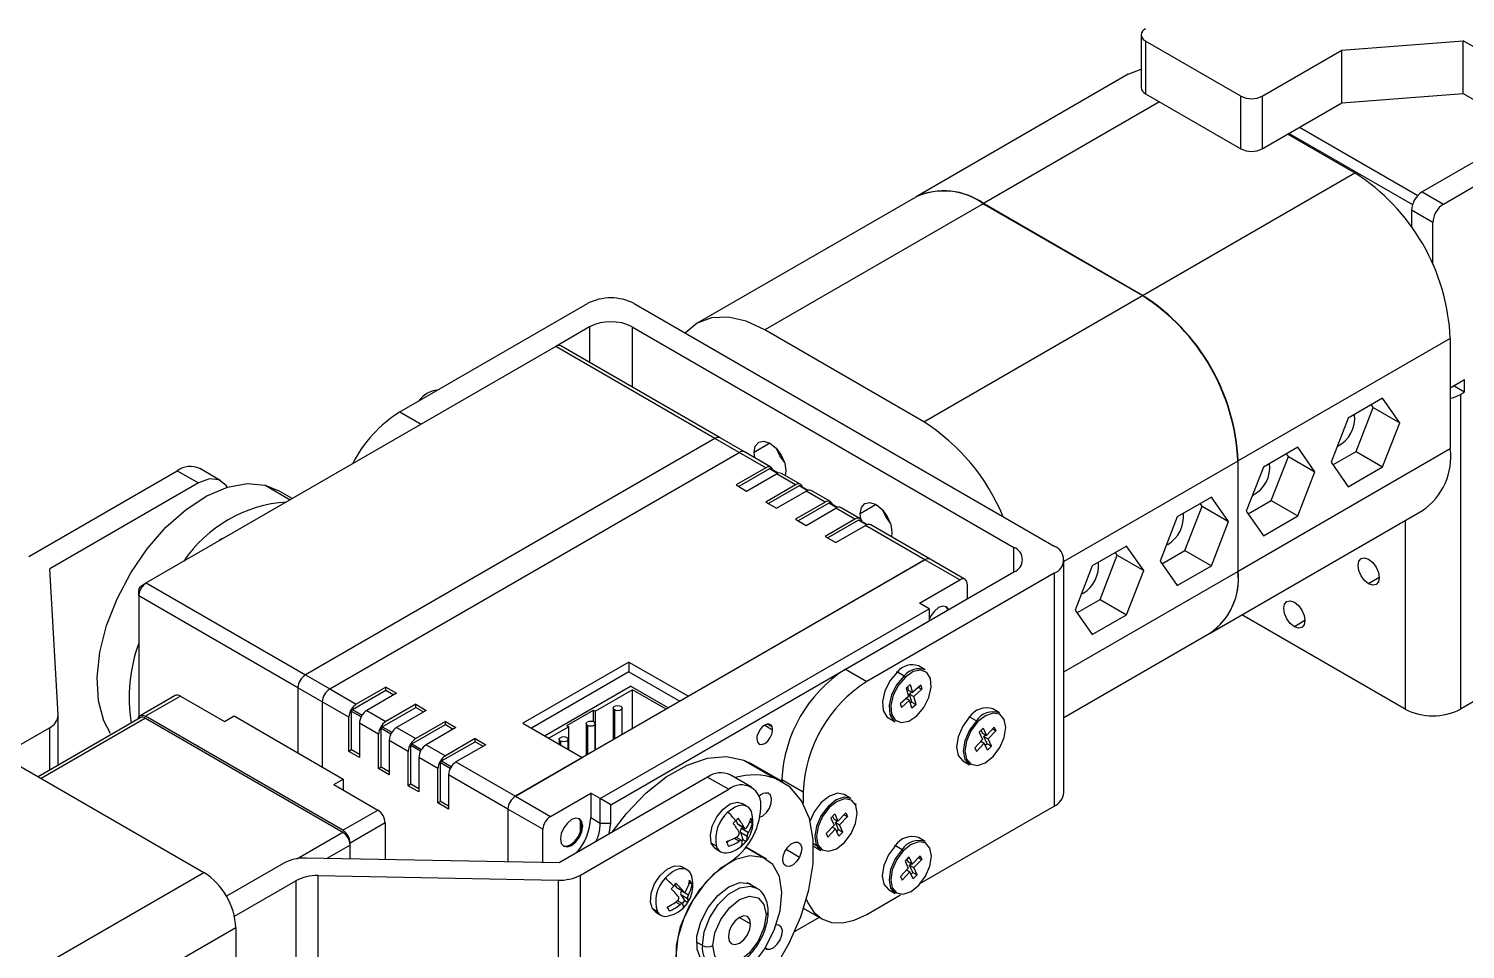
# Model space of a CAD drawing. Header units: millimetres. Extents: x 1241 to 2501, y 194 to 1085.
# Drawn here: x 2112.6 to 2208.3, y 861 to 922.3 of the extents above; entities that cross this region are included whole.
import ezdxf

# ---------------------------------------------------------------- set-up
doc = ezdxf.new("R2010")
doc.units = ezdxf.units.MM
doc.header["$LTSCALE"] = 3

msp = doc.modelspace()

# ---------------------------------------------------------------- linework, layer by layer
at = {"color": 7, "linetype": 'Continuous', "lineweight": 25}
for p, q in [((2186.728, 921.872), (2186.728, 918.36)), ((2193.385, 917.79), (2187.021, 921.463)), ((2187.021, 921.463), (2187.021, 917.952)), ((2200.103, 920.851), (2208.199, 921.484)), ((2209.578, 920.688), (2208.199, 921.484)), ((2208.199, 917.973), (2208.199, 921.484)), ((2194.8, 917.79), (2200.103, 920.851)), ((2200.103, 917.34), (2200.103, 920.851)), ((2185.867, 919.247), (2171.725, 911.083)), ((2185.867, 919.247), (2186.728, 919.582)), ((2187.021, 917.952), (2193.385, 914.278)), ((2193.385, 914.278), (2193.385, 917.79)), ((2194.8, 917.79), (2194.8, 914.278)), ((2194.8, 914.278), (2200.103, 917.34)), ((2200.103, 917.34), (2208.199, 917.973)), ((2208.199, 917.973), (2210.285, 916.768)), ((2197.295, 915.719), (2205.172, 911.172)), ((2196.5, 915.26), (2200.973, 912.678)), ((2196.588, 915.311), (2204.819, 910.56)), ((2210.285, 914.196), (2205.463, 911.412)), ((2186.831, 904.514), (2200.973, 912.678)), ((2206.877, 910.596), (2210.285, 912.563)), ((2171.704, 911.07), (2157.137, 902.661)), ((2176.203, 910.625), (2161.637, 902.216)), ((2176.203, 910.625), (2186.81, 904.502)), ((2186.831, 904.514), (2176.224, 910.637)), ((2205.463, 911.412), (2206.877, 910.596)), ((2206.17, 909.371), (2204.756, 910.188)), ((2204.756, 910.188), (2204.756, 909.055)), ((2206.17, 906.57), (2206.17, 909.371)), ((2137.325, 896.753), (2149.828, 903.97)), ((2152.939, 903.97), (2180.941, 887.806)), ((2172.243, 896.093), (2186.81, 904.502)), ((2149.97, 902.419), (2147.707, 901.113)), ((2152.798, 902.419), (2178.254, 887.724)), ((2172.243, 896.093), (2161.637, 902.216)), ((2147.707, 901.113), (2120.412, 885.356)), ((2158.313, 894.99), (2147.707, 901.113)), ((2158.663, 895.025), (2148.057, 901.148)), ((2207.337, 901.655), (2193.195, 893.491)), ((2207.337, 901.655), (2207.337, 894.306)), ((2207.337, 898.352), (2208.292, 898.903)), ((2207.584, 898.495), (2208.292, 898.086)), ((2208.292, 898.086), (2208.292, 898.903)), ((2202.823, 897.661), (2200.537, 896.342)), ((2202.199, 897.056), (2202.076, 897.23)), ((2203.966, 896.035), (2202.823, 897.661)), ((2208.009, 897.923), (2208.292, 898.086)), ((2208.009, 897.923), (2208.009, 876.954)), ((2137.325, 896.753), (2138.74, 895.936)), ((2200.537, 896.342), (2199.394, 893.395)), ((2201.056, 894.109), (2202.199, 897.056)), ((2202.199, 897.056), (2203.966, 896.035)), ((2202.823, 893.089), (2203.966, 896.035)), ((2158.313, 894.99), (2131.019, 879.233)), ((2159.94, 894.051), (2158.313, 894.99)), ((2160.29, 894.086), (2158.663, 895.025)), ((2197.166, 894.396), (2194.88, 893.076)), ((2198.31, 892.769), (2197.166, 894.396)), ((2132.645, 878.295), (2159.94, 894.051)), ((2161.707, 893.031), (2159.94, 894.051)), ((2162.057, 893.065), (2160.29, 894.086)), ((2160.97, 893.693), (2160.93, 894.051)), ((2193.174, 893.479), (2193.174, 886.13)), ((2193.195, 886.142), (2207.337, 894.306)), ((2193.195, 886.142), (2193.195, 893.491)), ((2195.399, 890.844), (2196.542, 893.79)), ((2196.542, 893.79), (2196.419, 893.964)), ((2196.542, 893.79), (2198.31, 892.769)), ((2199.394, 893.395), (2200.537, 891.769)), ((2199.517, 893.221), (2201.056, 894.109)), ((2201.056, 894.109), (2202.823, 893.089)), ((2112.581, 887.122), (2122.481, 892.837)), ((2122.481, 892.837), (2123.895, 892.021)), ((2125.395, 892.169), (2123.981, 892.985)), ((2161.707, 893.031), (2159.728, 891.888)), ((2161.955, 892.969), (2159.904, 891.786)), ((2160.435, 891.48), (2162.415, 892.622)), ((2162.528, 892.673), (2162.005, 892.974)), ((2163.687, 891.888), (2162.415, 892.622)), ((2164.037, 891.922), (2162.765, 892.657)), ((2163.051, 892.826), (2163.011, 892.515)), ((2194.88, 893.076), (2193.737, 890.13)), ((2197.166, 889.823), (2198.31, 892.769)), ((2200.537, 891.769), (2202.823, 893.089)), ((2123.895, 892.021), (2113.995, 886.306)), ((2128.337, 891.868), (2129.213, 891.515)), ((2130.147, 890.976), (2129.213, 891.515)), ((2159.728, 891.888), (2160.435, 891.48)), ((2163.687, 891.888), (2161.707, 890.745)), ((2163.935, 891.826), (2161.884, 890.643)), ((2162.415, 890.337), (2164.394, 891.48)), ((2164.508, 891.53), (2163.985, 891.831)), ((2165.667, 890.745), (2164.394, 891.48)), ((2166.017, 890.779), (2164.744, 891.514)), ((2161.707, 890.745), (2162.415, 890.337)), ((2165.667, 890.745), (2163.687, 889.602)), ((2165.915, 890.683), (2163.864, 889.5)), ((2166.487, 890.387), (2165.965, 890.688)), ((2191.418, 891.077), (2189.131, 889.757)), ((2190.793, 890.471), (2190.67, 890.646)), ((2192.561, 889.451), (2191.418, 891.077)), ((2193.86, 889.955), (2195.399, 890.844)), ((2195.399, 890.844), (2197.166, 889.823)), ((2163.687, 889.602), (2164.394, 889.194)), ((2164.394, 889.194), (2166.374, 890.337)), ((2167.647, 889.602), (2165.667, 888.459)), ((2167.647, 889.602), (2166.374, 890.337)), ((2167.997, 889.636), (2166.724, 890.371)), ((2168.043, 889.602), (2168.001, 889.968)), ((2189.131, 889.757), (2187.988, 886.811)), ((2189.65, 887.525), (2190.793, 890.471)), ((2190.793, 890.471), (2192.561, 889.451)), ((2191.331, 882.022), (2205.473, 890.186)), ((2193.737, 890.13), (2194.88, 888.503)), ((2194.88, 888.503), (2197.166, 889.823)), ((2167.895, 889.541), (2165.844, 888.357)), ((2166.374, 888.051), (2168.354, 889.194)), ((2168.467, 889.244), (2167.945, 889.545)), ((2172.314, 886.908), (2168.354, 889.194)), ((2172.664, 886.942), (2168.704, 889.228)), ((2170.122, 888.744), (2170.082, 888.433)), ((2191.418, 886.504), (2192.561, 889.451)), ((2165.667, 888.459), (2166.374, 888.051)), ((2185.761, 887.811), (2183.475, 886.492)), ((2186.904, 886.185), (2185.761, 887.811)), ((2188.507, 887.927), (2188.4, 887.871)), ((2172.314, 886.908), (2145.02, 871.151)), ((2156.548, 877.806), (2172.314, 886.908)), ((2174.648, 885.561), (2172.314, 886.908)), ((2174.998, 885.595), (2172.664, 886.942)), ((2181.585, 871.393), (2181.585, 886.908)), ((2183.993, 884.259), (2185.136, 887.206)), ((2185.136, 887.206), (2185.014, 887.38)), ((2185.136, 887.206), (2186.904, 886.185)), ((2187.988, 886.811), (2189.131, 885.185)), ((2188.111, 886.637), (2189.65, 887.525)), ((2189.65, 887.525), (2191.418, 886.504)), ((2114.545, 876.567), (2113.995, 886.306)), ((2167.024, 879.608), (2178.254, 886.091)), ((2180.941, 886.01), (2168.438, 878.792)), ((2180.941, 886.01), (2180.941, 870.495)), ((2183.475, 886.492), (2182.332, 883.545)), ((2185.761, 883.239), (2186.904, 886.185)), ((2189.131, 885.185), (2191.418, 886.504)), ((2119.917, 884.499), (2119.917, 884.907)), ((2120.412, 885.356), (2131.019, 879.233)), ((2171.961, 884.009), (2174.648, 885.561)), ((2175.143, 885.275), (2175.143, 884.295)), ((2130.524, 878.376), (2119.917, 884.499)), ((2119.917, 884.499), (2119.917, 876.417)), ((2172.597, 883.642), (2171.961, 884.009)), ((2182.454, 883.371), (2183.993, 884.259)), ((2182.85, 884.661), (2182.743, 884.605)), ((2183.993, 884.259), (2185.761, 883.239)), ((2150.677, 870.988), (2172.597, 883.642)), ((2172.597, 883.642), (2172.597, 882.826)), ((2182.332, 883.545), (2183.475, 881.919)), ((2183.475, 881.919), (2185.761, 883.239)), ((2204.332, 876.954), (2193.442, 883.241)), ((2151.384, 870.579), (2172.597, 882.826)), ((2181.585, 876.396), (2191.309, 882.01)), ((2216.545, 881.882), (2208.009, 876.954)), ((2152.588, 880.092), (2145.517, 876.01)), ((2152.588, 880.092), (2156.548, 877.806)), ((2152.588, 880.092), (2152.588, 879.429)), ((2131.019, 879.233), (2132.645, 878.295)), ((2152.588, 879.429), (2146.09, 875.679)), ((2152.588, 879.429), (2155.974, 877.475)), ((2167.024, 879.608), (2168.438, 878.792)), ((2170.492, 879.44), (2170.945, 879.178)), ((2172.338, 879.569), (2171.886, 879.83)), ((2132.15, 877.437), (2130.524, 878.376)), ((2130.524, 878.376), (2130.524, 874.037)), ((2132.645, 878.295), (2134.413, 877.274)), ((2134.166, 876.927), (2136.393, 878.213)), ((2136.393, 878.417), (2134.413, 877.274)), ((2136.393, 878.417), (2137.1, 878.009)), ((2136.393, 878.213), (2136.393, 878.417)), ((2136.393, 878.213), (2136.923, 877.907)), ((2146.968, 875.172), (2152.694, 878.477)), ((2152.835, 878.232), (2150.366, 876.806)), ((2155.202, 877.029), (2152.694, 878.477)), ((2155.061, 876.948), (2152.835, 878.232)), ((2152.835, 875.663), (2152.835, 878.232)), ((2171.334, 878.599), (2171.062, 878.351)), ((2171.062, 878.351), (2171.22, 877.815)), ((2171.149, 878.43), (2171.208, 878.226)), ((2171.208, 878.226), (2171.491, 878.062)), ((2171.437, 878.094), (2171.287, 877.957)), ((2171.334, 878.599), (2171.491, 878.062)), ((2172.035, 878.558), (2171.491, 878.062)), ((2172.113, 878.289), (2171.57, 877.794)), ((2171.885, 878.421), (2172.113, 878.289)), ((2172.035, 878.558), (2172.113, 878.289)), ((2122.343, 877.857), (2120.009, 876.51)), ((2122.693, 877.823), (2120.359, 876.476)), ((2122.693, 877.823), (2125.627, 876.129)), ((2132.15, 877.437), (2132.15, 873.098)), ((2133.918, 876.417), (2132.15, 877.437)), ((2137.1, 878.009), (2135.12, 876.866)), ((2138.373, 877.274), (2136.393, 876.131)), ((2138.373, 877.274), (2139.08, 876.866)), ((2138.373, 877.07), (2138.373, 877.274)), ((2170.676, 877.319), (2171.22, 877.815)), ((2170.676, 877.319), (2170.755, 877.051)), ((2170.755, 877.051), (2171.298, 877.546)), ((2171.07, 877.678), (2171.298, 877.546)), ((2171.445, 877.421), (2171.287, 877.957)), ((2171.287, 877.957), (2171.57, 877.794)), ((2171.456, 877.01), (2171.298, 877.546)), ((2171.445, 877.421), (2171.358, 877.342)), ((2171.445, 877.421), (2171.727, 877.257)), ((2171.727, 877.257), (2171.456, 877.01)), ((2171.727, 877.257), (2171.57, 877.794)), ((2106.797, 876.15), (2124.262, 866.067)), ((2120.009, 876.38), (2113.204, 872.451)), ((2114.546, 873.226), (2114.546, 876.529)), ((2133.512, 868.883), (2120.359, 876.476)), ((2120.359, 876.345), (2133.512, 868.753)), ((2125.627, 876.129), (2126.264, 876.496)), ((2126.264, 876.496), (2133.547, 872.292)), ((2133.918, 874.13), (2133.918, 876.417)), ((2134.095, 874.232), (2134.095, 876.805)), ((2135.12, 876.866), (2136.393, 876.131)), ((2136.146, 875.784), (2138.373, 877.07)), ((2139.08, 876.866), (2137.1, 875.723)), ((2138.373, 877.07), (2138.903, 876.764)), ((2148.446, 875.862), (2150.224, 876.888)), ((2150.224, 876.888), (2150.366, 876.806)), ((2150.224, 876.121), (2150.224, 876.888)), ((2150.366, 874.237), (2150.366, 876.806)), ((2151.538, 877.021), (2151.539, 874.914)), ((2152.139, 875.261), (2152.138, 877.021)), ((2169.886, 876.366), (2170.338, 876.105)), ((2175.295, 876.437), (2175.748, 876.176)), ((2177.288, 876.711), (2176.835, 876.972)), ((2110.757, 873.864), (2113.96, 875.713)), ((2135.898, 875.274), (2134.625, 876.008)), ((2134.625, 876.008), (2134.625, 873.722)), ((2135.898, 872.987), (2135.898, 875.274)), ((2136.075, 873.089), (2136.075, 875.662)), ((2137.1, 875.723), (2138.373, 874.988)), ((2138.125, 874.641), (2140.353, 875.927)), ((2140.353, 876.131), (2138.373, 874.988)), ((2141.06, 875.723), (2139.08, 874.58)), ((2140.353, 876.131), (2141.06, 875.723)), ((2140.353, 875.927), (2140.353, 876.131)), ((2140.353, 875.927), (2140.883, 875.621)), ((2145.517, 876.01), (2149.477, 873.724)), ((2148.587, 875.78), (2147.251, 875.008)), ((2148.446, 875.862), (2148.587, 875.78)), ((2148.588, 874.237), (2148.587, 875.78)), ((2149.742, 875.984), (2149.743, 873.877)), ((2150.343, 874.224), (2150.342, 875.984)), ((2176.205, 875.683), (2175.944, 875.407)), ((2175.944, 875.407), (2176.16, 874.928)), ((2176.063, 875.533), (2176.138, 875.367)), ((2176.138, 875.367), (2176.421, 875.203)), ((2176.205, 875.683), (2176.421, 875.203)), ((2176.355, 875.242), (2176.246, 875.127)), ((2176.944, 875.755), (2176.421, 875.203)), ((2177.052, 875.515), (2176.529, 874.964)), ((2176.836, 875.64), (2177.052, 875.515)), ((2176.944, 875.755), (2177.052, 875.515)), ((2134.095, 874.232), (2133.918, 874.13)), ((2134.625, 873.926), (2134.095, 874.232)), ((2136.605, 874.866), (2136.605, 872.579)), ((2137.878, 874.131), (2136.605, 874.866)), ((2138.055, 871.946), (2138.055, 874.519)), ((2139.08, 874.58), (2140.353, 873.845)), ((2140.105, 873.498), (2142.333, 874.784)), ((2142.333, 874.988), (2140.353, 873.845)), ((2143.04, 874.58), (2141.06, 873.437)), ((2142.333, 874.988), (2143.04, 874.58)), ((2142.333, 874.784), (2142.333, 874.988)), ((2142.333, 874.784), (2142.863, 874.478)), ((2147.946, 874.946), (2147.946, 874.607)), ((2148.546, 874.261), (2148.546, 874.946)), ((2175.637, 874.377), (2176.16, 874.928)), ((2175.637, 874.377), (2175.745, 874.137)), ((2175.745, 874.137), (2176.268, 874.688)), ((2176.051, 874.813), (2176.268, 874.688)), ((2176.462, 874.648), (2176.246, 875.127)), ((2176.246, 875.127), (2176.529, 874.964)), ((2176.484, 874.209), (2176.268, 874.688)), ((2176.462, 874.648), (2176.343, 874.522)), ((2176.462, 874.648), (2176.745, 874.485)), ((2176.745, 874.485), (2176.484, 874.209)), ((2176.745, 874.485), (2176.529, 874.964)), ((2134.625, 873.722), (2133.918, 874.13)), ((2137.878, 871.844), (2137.878, 874.131)), ((2138.585, 873.723), (2138.585, 871.436)), ((2139.858, 872.988), (2138.585, 873.723)), ((2140.035, 870.804), (2140.035, 873.376)), ((2141.06, 873.437), (2145.02, 871.151)), ((2145.02, 871.151), (2149.477, 873.724)), ((2160.242, 873.555), (2162.364, 872.331)), ((2160.242, 873.555), (2160.714, 873.33)), ((2162.836, 872.105), (2160.714, 873.33)), ((2174.836, 873.508), (2175.288, 873.246)), ((2136.075, 873.089), (2135.898, 872.987)), ((2136.605, 872.579), (2135.898, 872.987)), ((2136.605, 872.783), (2136.075, 873.089)), ((2139.858, 870.701), (2139.858, 872.988)), ((2144.525, 870.294), (2140.565, 872.58)), ((2140.565, 872.58), (2140.565, 870.293)), ((2157.836, 872.427), (2147.937, 866.712)), ((2157.836, 872.427), (2159.25, 871.61)), ((2160.75, 871.759), (2159.336, 872.575)), ((2132.911, 871.924), (2133.547, 872.292)), ((2132.911, 871.924), (2135.845, 870.23)), ((2133.547, 872.292), (2133.547, 871.557)), ((2138.055, 871.946), (2137.878, 871.844)), ((2138.585, 871.436), (2137.878, 871.844)), ((2138.585, 871.64), (2138.055, 871.946)), ((2149.351, 865.895), (2159.25, 871.61)), ((2162.781, 872.26), (2164.196, 871.443)), ((2162.781, 872.137), (2162.781, 872.26)), ((2164.196, 871.443), (2164.196, 870.686)), ((2140.035, 870.804), (2139.858, 870.701)), ((2140.565, 870.293), (2139.858, 870.701)), ((2140.565, 870.497), (2140.035, 870.804)), ((2145.02, 871.151), (2147.353, 869.804)), ((2147.353, 869.804), (2150.04, 871.355)), ((2150.677, 870.988), (2150.04, 871.355)), ((2150.04, 871.355), (2150.04, 869.722)), ((2151.384, 870.579), (2150.677, 870.988)), ((2150.677, 869.355), (2150.677, 870.988)), ((2151.384, 869.355), (2151.384, 870.579)), ((2160.455, 870.486), (2160.125, 870.676)), ((2167.388, 870.996), (2166.936, 871.257)), ((2172.026, 865.349), (2180.941, 870.495)), ((2133.512, 868.883), (2135.845, 870.23)), ((2144.525, 870.294), (2144.525, 866.776)), ((2146.858, 868.947), (2144.525, 870.294)), ((2149.37, 868.803), (2149.37, 869.523)), ((2150.04, 869.722), (2150.677, 869.355)), ((2159.736, 869.546), (2159.812, 869.327)), ((2160.65, 869.463), (2160.823, 869.363)), ((2166.049, 869.699), (2166.312, 869.972)), ((2166.049, 869.699), (2166.261, 869.215)), ((2166.167, 869.821), (2166.24, 869.652)), ((2166.24, 869.652), (2166.523, 869.489)), ((2166.312, 869.972), (2166.523, 869.489)), ((2166.458, 869.527), (2166.346, 869.41)), ((2167.048, 870.036), (2166.523, 869.489)), ((2167.154, 869.794), (2166.629, 869.247)), ((2166.936, 869.92), (2167.154, 869.794)), ((2167.048, 870.036), (2167.154, 869.794)), ((2136.34, 869.373), (2134.007, 868.026)), ((2136.34, 869.373), (2136.34, 866.93)), ((2146.858, 866.732), (2146.858, 868.947)), ((2149.51, 869.162), (2149.439, 869.203)), ((2150.677, 869.355), (2151.384, 869.355)), ((2151.271, 868.637), (2151.384, 869.355)), ((2159.812, 869.327), (2160.262, 869.067)), ((2159.847, 869.283), (2160.322, 869.008)), ((2160.014, 868.746), (2160.181, 868.262)), ((2160.014, 868.746), (2160.463, 868.486)), ((2160.188, 869.086), (2160.103, 869.004)), ((2160.103, 869.004), (2160.553, 868.744)), ((2165.736, 868.668), (2166.261, 869.215)), ((2165.736, 868.668), (2165.842, 868.426)), ((2165.842, 868.426), (2166.367, 868.973)), ((2166.15, 869.099), (2166.367, 868.973)), ((2166.558, 868.927), (2166.346, 869.41)), ((2166.346, 869.41), (2166.629, 869.247)), ((2166.579, 868.49), (2166.367, 868.973)), ((2166.441, 868.804), (2166.558, 868.927)), ((2166.558, 868.927), (2166.841, 868.763)), ((2166.579, 868.49), (2166.841, 868.763)), ((2166.841, 868.763), (2166.629, 869.247)), ((2134.007, 866.974), (2134.007, 868.026)), ((2134.007, 866.974), (2134.007, 867.895)), ((2158.406, 867.841), (2158.076, 868.031)), ((2158.375, 867.645), (2158.705, 867.455)), ((2159.256, 868.189), (2159.131, 868.069)), ((2160.12, 868.192), (2159.806, 868.374)), ((2160.181, 868.262), (2160.113, 868.196)), ((2160.181, 868.262), (2160.398, 868.136)), ((2161.75, 866.959), (2160.385, 867.746)), ((2164.936, 867.793), (2165.389, 867.532)), ((2170.346, 867.864), (2170.798, 867.603)), ((2172.338, 868.137), (2171.886, 868.399)), ((2129.587, 866.691), (2125.762, 864.483)), ((2147.937, 866.712), (2131.066, 867.029)), ((2171.256, 867.109), (2170.994, 866.834)), ((2170.994, 866.834), (2171.21, 866.355)), ((2171.114, 866.96), (2171.189, 866.794)), ((2171.189, 866.794), (2171.472, 866.63)), ((2171.256, 867.109), (2171.472, 866.63)), ((2171.405, 866.669), (2171.297, 866.554)), ((2171.994, 867.182), (2171.472, 866.63)), ((2172.102, 866.942), (2171.58, 866.391)), ((2171.886, 867.067), (2172.102, 866.942)), ((2171.994, 867.182), (2172.102, 866.942)), ((2112.948, 859.536), (2124.262, 866.067)), ((2131.868, 865.859), (2147.87, 865.558)), ((2131.868, 840.949), (2131.868, 865.859)), ((2149.351, 847.932), (2149.351, 865.895)), ((2156.455, 866.263), (2156.125, 866.454)), ((2156.677, 866.042), (2156.766, 865.842)), ((2170.687, 865.803), (2171.21, 866.355)), ((2170.687, 865.803), (2170.795, 865.564)), ((2170.795, 865.564), (2171.318, 866.115)), ((2171.102, 866.24), (2171.318, 866.115)), ((2171.513, 866.075), (2171.297, 866.554)), ((2171.297, 866.554), (2171.58, 866.391)), ((2171.534, 865.636), (2171.318, 866.115)), ((2171.513, 866.075), (2171.393, 865.949)), ((2171.513, 866.075), (2171.796, 865.912)), ((2171.796, 865.912), (2171.534, 865.636)), ((2171.796, 865.912), (2171.58, 866.391)), ((2126.292, 863.156), (2130.388, 865.521)), ((2130.388, 865.521), (2130.388, 839.733)), ((2147.87, 865.558), (2147.871, 847.237)), ((2155.651, 865.248), (2155.755, 865.078)), ((2155.755, 865.078), (2156.205, 864.819)), ((2155.78, 865.053), (2156.256, 864.778)), ((2156.109, 864.852), (2156.559, 864.592)), ((2156.605, 865.391), (2156.796, 865.281)), ((2161.104, 865.022), (2160.475, 865.385)), ((2160.631, 865.339), (2161.025, 865.068)), ((2169.886, 864.935), (2170.338, 864.673)), ((2156.186, 863.977), (2155.823, 864.187)), ((2156.049, 864.597), (2156.294, 864.195)), ((2156.049, 864.597), (2156.499, 864.337)), ((2156.294, 864.195), (2156.135, 864.007)), ((2156.294, 864.195), (2156.511, 864.07)), ((2168.438, 863.278), (2170.694, 864.58)), ((2154.483, 863.453), (2154.153, 863.644)), ((2154.375, 863.423), (2154.153, 863.644)), ((2154.375, 863.423), (2154.705, 863.232)), ((2165.267, 863.08), (2163.646, 862.144)), ((2165.267, 863.08), (2163.646, 862.144)), ((2164.238, 863.674), (2165.438, 862.981)), ((2126.383, 862.393), (2115.07, 855.862)), ((2126.383, 862.393), (2126.383, 857.494)), ((2162.589, 862.57), (2162.398, 862.587)), ((2161.666, 861.042), (2161.774, 860.971))]:
    msp.add_line(p, q, dxfattribs=at)
at = {"color": 8, "linetype": 'Continuous', "lineweight": 25}
for p, q in [((2187.959, 917.411), (2176.224, 910.637)), ((2149.97, 902.419), (2149.97, 900.044)), ((2152.798, 902.419), (2152.798, 898.411)), ((2161.99, 894.663), (2160.93, 894.051)), ((2193.174, 893.479), (2181.585, 886.789)), ((2162.491, 892.66), (2161.955, 892.969)), ((2128.337, 891.868), (2130.015, 890.9)), ((2164.471, 891.517), (2163.935, 891.826)), ((2166.451, 890.374), (2165.915, 890.683)), ((2169.062, 890.581), (2168.001, 889.968)), ((2168.431, 889.231), (2167.895, 889.541)), ((2204.332, 889.527), (2204.332, 876.954)), ((2178.254, 886.091), (2178.254, 887.724)), ((2181.585, 879.44), (2193.174, 886.13)), ((2202.599, 885.712), (2201.892, 885.303)), ((2197.65, 882.853), (2196.943, 882.445)), ((2120.359, 876.345), (2113.409, 872.333)), ((2134.737, 876.434), (2134.095, 876.805)), ((2134.166, 876.927), (2134.807, 876.557)), ((2151.626, 876.899), (2151.627, 874.965)), ((2113.96, 875.713), (2113.96, 872.888)), ((2136.717, 875.291), (2136.075, 875.662)), ((2136.146, 875.784), (2136.787, 875.414)), ((2149.83, 875.861), (2149.83, 873.928)), ((2161.637, 875.886), (2162.167, 875.58)), ((2162.137, 875.766), (2161.813, 875.953)), ((2138.696, 874.148), (2138.055, 874.519)), ((2138.125, 874.641), (2138.767, 874.271)), ((2148.034, 874.824), (2148.034, 874.557)), ((2140.676, 873.005), (2140.035, 873.376)), ((2140.105, 873.498), (2140.747, 873.128)), ((2130.449, 866.985), (2133.512, 868.753)), ((2134.007, 867.895), (2132.461, 867.003)), ((2159.619, 868.354), (2159.949, 868.163)), ((2161.514, 867.071), (2160.373, 867.73)), ((2163.062, 867.617), (2163.959, 867.099)), ((2164.895, 868.001), (2165.077, 867.896)), ((2155.754, 864.065), (2155.995, 863.926)), ((2159.957, 863.077), (2160.7, 862.649)), ((2157.483, 861.2), (2157.094, 861.424)), ((2161.774, 860.971), (2161.692, 861.018))]:
    msp.add_line(p, q, dxfattribs=at)
at = {"color": 7, "linetype": 'Continuous', "lineweight": 25, "flags": 128}
for points in [[(2161.637, 902.216), (2160.395, 902.791), (2159.201, 903.062), (2158.101, 903.018), (2157.137, 902.661), (2156.345, 902.004), (2156.345, 902.004)], [(2207.337, 897.643), (2207.615, 897.737), (2208.009, 897.923)], [(2160.93, 894.051), (2161.01, 894.473), (2161.24, 894.737), (2161.584, 894.804), (2161.99, 894.663), (2162.396, 894.335), (2162.74, 893.871), (2162.97, 893.341), (2163.051, 892.826)], [(2162.948, 893.413), (2162.655, 893.822), (2162.447, 894.28)], [(2162.189, 892.868), (2162.165, 892.942), (2162.119, 893.014), (2162.057, 893.065), (2161.982, 893.093), (2161.897, 893.097), (2161.804, 893.075), (2161.707, 893.031)], [(2118.023, 875.335), (2117.593, 876.164), (2117.235, 877.504), (2117.146, 879.05), (2117.328, 880.742), (2117.775, 882.515), (2118.469, 884.301), (2119.384, 886.032), (2120.485, 887.641), (2121.728, 889.065), (2123.068, 890.251), (2124.451, 891.153), (2125.825, 891.736), (2127.137, 891.977), (2128.337, 891.868)], [(2125.809, 891.731), (2125.732, 891.856), (2125.258, 892.235), (2124.62, 892.292), (2123.895, 892.021)], [(2164.169, 891.725), (2164.145, 891.799), (2164.099, 891.871), (2164.037, 891.922), (2163.962, 891.95), (2163.877, 891.954), (2163.784, 891.932), (2163.687, 891.888)], [(2166.149, 890.582), (2166.125, 890.656), (2166.079, 890.728), (2166.017, 890.779), (2165.942, 890.807), (2165.857, 890.811), (2165.764, 890.789), (2165.667, 890.745)], [(2168.001, 889.968), (2168.081, 890.391), (2168.311, 890.655), (2168.655, 890.722), (2169.061, 890.581), (2169.467, 890.253), (2169.811, 889.789), (2170.041, 889.259), (2170.122, 888.744)], [(2168.129, 889.439), (2168.104, 889.513), (2168.059, 889.585), (2167.997, 889.636), (2167.922, 889.664), (2167.837, 889.668), (2167.744, 889.647), (2167.647, 889.602)], [(2170.019, 889.331), (2169.726, 889.739), (2169.518, 890.198)], [(2201.892, 885.303), (2201.622, 885.522), (2201.392, 885.831), (2201.239, 886.185), (2201.185, 886.528), (2201.239, 886.809), (2201.392, 886.986), (2201.622, 887.03), (2201.892, 886.936)], [(2201.892, 886.936), (2202.163, 886.718), (2202.392, 886.409), (2202.546, 886.055), (2202.599, 885.712), (2202.546, 885.43), (2202.392, 885.254), (2202.163, 885.209), (2201.892, 885.303)], [(2120.059, 885.152), (2120.257, 885.267), (2120.412, 885.356)], [(2173.916, 883.587), (2173.758, 883.766), (2173.517, 883.813), (2173.233, 883.714), (2172.949, 883.485), (2172.708, 883.16), (2172.597, 882.931)], [(2196.943, 882.445), (2196.672, 882.663), (2196.443, 882.973), (2196.289, 883.326), (2196.236, 883.67), (2196.289, 883.951), (2196.443, 884.128), (2196.672, 884.172), (2196.943, 884.078)], [(2196.943, 884.078), (2197.213, 883.86), (2197.443, 883.55), (2197.596, 883.197), (2197.65, 882.853), (2197.596, 882.572), (2197.443, 882.395), (2197.213, 882.351), (2196.943, 882.445)], [(2173.872, 883.561), (2173.849, 883.622), (2173.722, 883.785)], [(2170.492, 879.44), (2170.002, 878.864), (2169.647, 878.171), (2169.48, 877.467), (2169.527, 876.86), (2169.781, 876.441), (2169.886, 876.366)], [(2170.945, 879.178), (2170.455, 878.602), (2170.1, 877.91), (2169.933, 877.206), (2169.98, 876.598), (2170.234, 876.179), (2170.338, 876.105)], [(2171.017, 879.092), (2170.547, 878.539), (2170.206, 877.874), (2170.046, 877.199), (2170.091, 876.615), (2170.335, 876.213), (2170.74, 876.053), (2171.245, 876.159), (2171.773, 876.516)], [(2170.451, 879.419), (2170.449, 879.428), (2170.45, 879.437), (2170.452, 879.443), (2170.457, 879.447), (2170.463, 879.449), (2170.472, 879.448), (2170.482, 879.445), (2170.492, 879.44)], [(2171.773, 876.516), (2172.243, 877.069), (2172.584, 877.734), (2172.744, 878.41), (2172.699, 878.993), (2172.455, 879.396), (2172.05, 879.556), (2171.545, 879.449), (2171.017, 879.092)], [(2151.626, 876.899), (2151.561, 876.955), (2151.538, 877.021), (2151.561, 877.087), (2151.626, 877.144), (2151.723, 877.181), (2151.838, 877.194), (2151.953, 877.181), (2152.05, 877.144)], [(2152.05, 877.144), (2152.115, 877.087), (2152.138, 877.021), (2152.115, 876.955), (2152.05, 876.899), (2151.953, 876.861), (2151.838, 876.848), (2151.723, 876.861), (2151.626, 876.899)], [(2119.875, 876.302), (2119.902, 876.387), (2119.948, 876.459), (2120.009, 876.51), (2120.084, 876.538), (2120.17, 876.542), (2120.263, 876.521), (2120.359, 876.476)], [(2149.83, 875.861), (2149.765, 875.917), (2149.742, 875.984), (2149.765, 876.05), (2149.83, 876.106), (2149.927, 876.144), (2150.042, 876.157), (2150.157, 876.144), (2150.254, 876.106)], [(2175.295, 876.437), (2174.836, 875.819), (2174.529, 875.112), (2174.421, 874.425), (2174.528, 873.862), (2174.835, 873.508), (2174.836, 873.508)], [(2175.748, 876.176), (2175.289, 875.558), (2174.982, 874.851), (2174.874, 874.164), (2174.981, 873.6), (2175.287, 873.247), (2175.288, 873.246)], [(2175.26, 876.422), (2175.257, 876.431), (2175.257, 876.438), (2175.258, 876.443), (2175.262, 876.446), (2175.268, 876.447), (2175.275, 876.446), (2175.285, 876.443), (2175.295, 876.437)], [(2176.863, 873.796), (2177.304, 874.39), (2177.598, 875.068), (2177.702, 875.728), (2177.599, 876.269), (2177.305, 876.608), (2176.865, 876.694), (2176.346, 876.514), (2175.826, 876.096)], [(2150.254, 876.106), (2150.319, 876.05), (2150.342, 875.984), (2150.319, 875.917), (2150.254, 875.861), (2150.157, 875.824), (2150.042, 875.81), (2149.927, 875.824), (2149.83, 875.861)], [(2161.106, 874.967), (2161.147, 874.756), (2161.262, 874.624), (2161.434, 874.591), (2161.637, 874.661), (2161.84, 874.825), (2162.012, 875.057), (2162.127, 875.322), (2162.167, 875.58)], [(2162.137, 875.766), (2162.06, 875.887), (2161.943, 875.95), (2161.797, 875.95), (2161.637, 875.886), (2161.476, 875.764), (2161.331, 875.597), (2161.214, 875.399), (2161.137, 875.189)], [(2175.826, 876.096), (2175.385, 875.502), (2175.091, 874.823), (2174.987, 874.164), (2175.09, 873.623), (2175.384, 873.284), (2175.824, 873.197), (2176.343, 873.377), (2176.863, 873.796)], [(2148.034, 874.824), (2147.969, 874.88), (2147.946, 874.946), (2147.969, 875.012), (2148.034, 875.069), (2148.131, 875.106), (2148.246, 875.119), (2148.361, 875.106), (2148.458, 875.069)], [(2148.458, 875.069), (2148.523, 875.013), (2148.546, 874.946), (2148.523, 874.88), (2148.458, 874.824), (2148.361, 874.786), (2148.246, 874.773), (2148.131, 874.786), (2148.034, 874.824)], [(2151.473, 868.753), (2152.429, 870.003), (2153.714, 871.346), (2155.076, 872.432), (2156.462, 873.22), (2157.819, 873.68), (2159.096, 873.793), (2160.242, 873.555)], [(2161.195, 858.198), (2162.28, 859.659), (2163.267, 861.352), (2164.046, 863.126), (2164.587, 864.912), (2164.868, 866.641), (2164.878, 868.248), (2164.618, 869.67), (2164.098, 870.853), (2163.336, 871.751), (2162.364, 872.331)], [(2158.076, 868.031), (2158.016, 868.55), (2158.144, 869.161), (2158.44, 869.772), (2158.859, 870.291), (2159.338, 870.637), (2159.804, 870.758), (2160.125, 870.676)], [(2159.189, 870.1), (2159.426, 870.299), (2159.668, 870.446), (2159.907, 870.537), (2160.134, 870.568), (2160.339, 870.537), (2160.515, 870.446), (2160.655, 870.298), (2160.754, 870.1)], [(2161.308, 869.752), (2161.516, 869.855), (2161.754, 870.073), (2161.947, 870.365), (2162.066, 870.685), (2162.092, 870.986), (2162.022, 871.22), (2161.866, 871.353)], [(2166.936, 871.257), (2166.489, 871.347), (2165.949, 871.165), (2165.407, 870.734), (2164.945, 870.118), (2164.665, 869.507)], [(2167.388, 870.996), (2166.942, 871.086), (2166.402, 870.904), (2165.859, 870.473), (2165.398, 869.857), (2165.087, 869.151), (2164.974, 868.462), (2165.077, 867.896)], [(2167.704, 870.544), (2167.414, 870.889), (2166.976, 870.98), (2166.458, 870.806), (2165.937, 870.392), (2165.494, 869.801), (2165.196, 869.123), (2165.088, 868.462), (2165.186, 867.918)], [(2165.186, 867.918), (2165.476, 867.573), (2165.914, 867.482), (2166.433, 867.656), (2166.953, 868.07), (2167.396, 868.661), (2167.695, 869.339), (2167.803, 870), (2167.704, 870.544)], [(2149.51, 869.162), (2149.453, 869.457), (2149.292, 869.642), (2149.052, 869.689), (2148.767, 869.591), (2148.483, 869.361), (2148.242, 869.036), (2148.081, 868.665), (2148.025, 868.305)], [(2149.439, 869.203), (2149.383, 869.498), (2149.256, 869.661)], [(2148.025, 868.305), (2148.081, 868.009), (2148.242, 867.824), (2148.483, 867.777), (2148.767, 867.876), (2149.052, 868.105), (2149.292, 868.43), (2149.453, 868.801), (2149.51, 869.162)], [(2148.208, 867.846), (2148.413, 867.818), (2148.697, 867.917), (2148.981, 868.146), (2149.222, 868.471), (2149.383, 868.842), (2149.439, 869.203)], [(2158.375, 867.645), (2158.315, 867.685), (2158.076, 868.031)], [(2162.981, 867.476), (2163.174, 867.767), (2163.412, 867.986), (2163.659, 868.098), (2163.877, 868.087), (2164.033, 867.954), (2164.104, 867.72), (2164.077, 867.419), (2163.959, 867.099)], [(2164.903, 867.813), (2164.927, 867.798), (2164.936, 867.793)], [(2165.077, 867.896), (2165.379, 867.537), (2165.389, 867.532)], [(2170.346, 867.864), (2169.887, 867.246), (2169.58, 866.539), (2169.472, 865.852), (2169.579, 865.288), (2169.885, 864.935), (2169.886, 864.935)], [(2170.798, 867.603), (2170.339, 866.984), (2170.032, 866.278), (2169.924, 865.59), (2170.031, 865.027), (2170.337, 864.674), (2170.338, 864.673)], [(2170.311, 867.849), (2170.308, 867.858), (2170.307, 867.865), (2170.308, 867.87), (2170.312, 867.873), (2170.318, 867.874), (2170.326, 867.873), (2170.335, 867.87), (2170.346, 867.864)], [(2171.913, 865.223), (2172.354, 865.817), (2172.649, 866.495), (2172.752, 867.155), (2172.65, 867.696), (2172.356, 868.035), (2171.916, 868.121), (2171.396, 867.941), (2170.876, 867.522)], [(2161.514, 867.071), (2160.657, 867.186), (2159.687, 866.932), (2158.68, 866.329), (2157.72, 865.426), (2156.884, 864.296), (2156.24, 863.032), (2155.84, 861.735), (2155.715, 860.51), (2155.878, 859.457), (2156.313, 858.66), (2156.986, 858.185)], [(2159.25, 858.546), (2158.254, 858.136), (2157.339, 858.09), (2156.578, 858.412), (2156.034, 859.076), (2155.751, 860.027), (2155.751, 861.189), (2156.034, 862.468), (2156.578, 863.759), (2157.339, 864.959), (2158.254, 865.971), (2159.25, 866.711)], [(2156.986, 858.185), (2157.843, 858.071), (2158.814, 858.325), (2159.82, 858.928), (2160.78, 859.831), (2161.616, 860.96), (2162.261, 862.225), (2162.661, 863.522), (2162.785, 864.747), (2162.623, 865.8), (2162.188, 866.596), (2161.514, 867.071)], [(2163.959, 867.099), (2163.765, 866.807), (2163.527, 866.589), (2163.28, 866.476), (2163.062, 866.488), (2162.906, 866.621), (2162.836, 866.855), (2162.862, 867.155), (2162.981, 867.476)], [(2170.876, 867.522), (2170.436, 866.929), (2170.141, 866.25), (2170.037, 865.59), (2170.14, 865.05), (2170.434, 864.71), (2170.874, 864.624), (2171.394, 864.804), (2171.913, 865.223)], [(2154.153, 863.644), (2154.018, 864.101), (2154.07, 864.685), (2154.302, 865.308), (2154.678, 865.875), (2155.141, 866.299), (2155.621, 866.516), (2156.045, 866.492), (2156.125, 866.454)], [(2155.008, 865.684), (2155.233, 865.919), (2155.471, 866.108), (2155.714, 866.246), (2155.951, 866.325), (2156.175, 866.344), (2156.375, 866.302), (2156.545, 866.2), (2156.677, 866.042)], [(2155.755, 865.078), (2155.77, 865.06), (2155.78, 865.053)], [(2157.869, 859.918), (2157.386, 860.3), (2157.128, 860.963), (2157.125, 861.826), (2157.379, 862.786), (2157.859, 863.728), (2158.506, 864.536), (2159.243, 865.115), (2159.981, 865.393), (2160.631, 865.339)], [(2158.19, 861.2), (2158.324, 862.059), (2158.707, 862.942), (2159.281, 863.716), (2159.957, 864.262), (2160.634, 864.497), (2161.207, 864.385), (2161.591, 863.944), (2161.725, 863.241)], [(2164.423, 864.277), (2164.518, 864.039), (2164.911, 863.419), (2165.438, 862.981), (2166.081, 862.743), (2166.815, 862.713), (2167.61, 862.894), (2168.438, 863.278)], [(2161.725, 863.241), (2161.591, 862.382), (2161.207, 861.498), (2160.634, 860.725), (2159.957, 860.179), (2159.281, 859.944), (2158.707, 860.055), (2158.324, 860.496), (2158.19, 861.2)], [(2160.7, 862.649), (2160.643, 862.944), (2160.482, 863.129), (2160.242, 863.176), (2159.957, 863.078), (2159.673, 862.848), (2159.432, 862.523), (2159.271, 862.152), (2159.215, 861.792)], [(2159.215, 861.792), (2159.271, 861.496), (2159.432, 861.311), (2159.673, 861.264), (2159.957, 861.363), (2160.242, 861.592), (2160.482, 861.917), (2160.643, 862.288), (2160.7, 862.649)], [(2161.774, 860.971), (2161.992, 860.96), (2162.239, 861.072), (2162.477, 861.29), (2162.67, 861.582), (2162.789, 861.902), (2162.815, 862.203), (2162.745, 862.437), (2162.589, 862.57)]]:
    msp.add_lwpolyline(points, dxfattribs=at)
at = {"color": 8, "linetype": 'Continuous', "lineweight": 25, "flags": 128}
for points in [[(2160.243, 867.968), (2160.22, 867.94), (2160.211, 867.931)], [(2157.483, 861.2), (2157.61, 862.111), (2157.979, 863.061), (2158.543, 863.933), (2159.235, 864.624), (2159.972, 865.049), (2160.664, 865.158), (2161.102, 865.024)]]:
    msp.add_lwpolyline(points, dxfattribs=at)
at = {"color": 7, "linetype": 'Continuous', "lineweight": 25}
for centre, radius, start, end in [((2187.176, 921.872), 0.437, 110.78342, 249.21658), ((2187.229, 918.41), 0.503, 185.6948, 245.62534), ((2194.092, 919.154), 1.537, 242.60967, 297.39033), ((2194.092, 915.643), 1.537, 242.60967, 297.39033), ((2193.52, 901.027), 13.831, 2.60548, 57.39452), ((2173.567, 906.945), 4.527, 54.38242, 114.30712), ((2173.588, 906.957), 4.527, 54.38242, 114.30712), ((2206.291, 910.118), 1.537, 122.60548, 177.39452), ((2207.706, 909.301), 1.537, 122.60548, 177.39452), ((2151.384, 900.968), 3.381, 62.60967, 117.39033), ((2179.357, 892.85), 13.831, 2.60548, 57.39452), ((2179.378, 892.862), 13.831, 2.60548, 57.39452), ((2151.384, 899.69), 3.074, 62.60967, 117.39033), ((2140.046, 896.386), 1.836, 96.07581, 143.91882), ((2142.034, 889.273), 8.839, 122.18992, 152.93242), ((2198.864, 896.335), 2.102, 296.59801, 6.72481), ((2164.822, 884.505), 13.761, 22.50503, 57.36349), ((2158.518, 894.704), 0.352, 65.69288, 125.61758), ((2160.145, 893.765), 0.352, 65.69288, 125.61758), ((2203.056, 893.761), 4.316, 304.05635, 7.25583), ((2123.359, 891.61), 1.509, 65.69288, 125.61758), ((2161.984, 892.929), 0.0503, 65.68605, 125.61817), ((2162.62, 892.336), 0.352, 65.69288, 125.61758), ((2193.207, 893.069), 2.102, 296.59801, 6.72481), ((2163.964, 891.786), 0.0503, 65.68605, 125.61817), ((2164.6, 891.193), 0.352, 65.69288, 125.61758), ((2130.383, 881.762), 9.011, 93.98158, 146.01305), ((2165.944, 890.643), 0.0503, 65.68605, 125.61817), ((2166.579, 890.05), 0.352, 65.69288, 125.61758), ((2167.924, 889.5), 0.0503, 65.68605, 125.61817), ((2187.386, 889.785), 2.17, 301.08843, 5.597), ((2168.559, 888.907), 0.352, 65.69288, 125.61758), ((2125.815, 887.56), 0.825, 103.99776, 135.99687), ((2177.944, 886.908), 0.873, 290.78342, 69.21658), ((2180.6, 886.908), 0.961, 290.78342, 69.21658), ((2172.519, 886.621), 0.352, 65.69288, 125.61758), ((2181.729, 886.519), 2.17, 301.08843, 5.597), ((2188.893, 885.585), 4.316, 304.05635, 7.25583), ((2188.785, 885.656), 4.437, 305.01333, 6.29885), ((2120.225, 884.893), 0.307, 122.60535, 177.39533), ((2174.841, 885.324), 0.306, 350.78596, 129.20329), ((2130.122, 877.676), 10.847, 160.17208, 188.73876), ((2131.599, 878.327), 1.076, 122.60548, 177.39452), ((2171.993, 871.841), 9.221, 122.60548, 177.39452), ((2171.455, 878.685), 1.224, 69.41659, 141.90461), ((2171.908, 878.423), 1.224, 69.41659, 141.90461), ((2170.857, 879.031), 0.171, 20.76181, 59.14424), ((2133.225, 877.388), 1.076, 122.60548, 177.39452), ((2173.407, 871.024), 9.221, 122.60548, 177.39452), ((2122.488, 877.537), 0.352, 54.38242, 114.30712), ((2134.993, 876.368), 1.076, 122.60548, 177.39452), ((2113.561, 876.613), 0.985, 293.90399, 357.29693), ((2120.154, 876.059), 0.352, 54.38242, 114.30712), ((2134.248, 876.798), 0.154, 122.60548, 177.39452), ((2135.7, 875.96), 1.076, 122.60548, 177.39452), ((2176.423, 875.674), 1.362, 72.37299, 145.91058), ((2176.876, 875.413), 1.362, 72.37299, 145.91058), ((2175.641, 875.994), 0.211, 28.69111, 59.58311), ((2206.17, 880.503), 3.996, 242.60967, 297.39033), ((2136.973, 875.225), 1.076, 122.60548, 177.39452), ((2136.228, 875.655), 0.154, 122.60548, 177.39452), ((2137.68, 874.817), 1.076, 122.60548, 177.39452), ((2161.993, 874.959), 0.887, 164.96253, 179.45342), ((2161.63, 875.588), 0.537, 359.09774, 19.36404), ((2138.953, 874.082), 1.076, 122.60548, 177.39452), ((2138.208, 874.512), 0.154, 122.60548, 177.39452), ((2139.66, 873.674), 1.076, 122.60548, 177.39452), ((2140.933, 872.939), 1.076, 122.60548, 177.39452), ((2140.188, 873.369), 0.154, 122.60548, 177.39452), ((2141.64, 872.531), 1.076, 122.60548, 177.39452), ((2158.715, 871.2), 1.509, 65.69288, 125.61758), ((2160.922, 868.056), 4.511, 71.36653, 106.22922), ((2160.078, 870.595), 1.31, 350.78596, 129.20329), ((2161.752, 870.712), 0.651, 79.90499, 140.18547), ((2180.484, 871.503), 1.106, 294.37466, 354.3052), ((2145.599, 870.245), 1.076, 122.60548, 177.39452), ((2167.671, 870.587), 0.0537, 308.12874, 57.25613), ((2135.265, 869.324), 1.076, 2.60548, 57.39452), ((2147.933, 868.898), 1.076, 122.60548, 177.39452), ((2146.193, 869.902), 3.851, 319.30614, 357.31687), ((2160.803, 868.276), 2.436, 131.49076, 190.28676), ((2155.248, 866.079), 5.63, 37.63442, 45.57538), ((2156.766, 870.595), 4.61, 302.60548, 357.39452), ((2158.314, 870.967), 2.011, 307.07157, 313.83623), ((2158.454, 870.823), 1.81, 313.82306, 321.08061), ((2156.611, 867.142), 4.128, 27.7963, 38.0395), ((2158.75, 869.449), 2.107, 313.89124, 0), ((2159.139, 870.004), 1.605, 324.25482, 348.53576), ((2159.356, 869.035), 1.504, 12.57172, 25.61835), ((2158.75, 869.449), 2.107, 0, 16.97779), ((2132.932, 867.977), 1.076, 2.60548, 57.39452), ((2132.932, 867.846), 1.076, 2.60548, 57.39452), ((2158.278, 870.819), 2.806, 287.05883, 303.75534), ((2156.275, 866.819), 4.128, 27.7963, 38.0395), ((2159.887, 869.349), 0.0774, 196.62855, 238.88148), ((2160.287, 868.795), 0.278, 131.49076, 190.28676), ((2159.993, 868.393), 0.48, 327.65651, 11.2134), ((2159.25, 869.682), 1.605, 324.25482, 348.53576), ((2159.04, 868.031), 0.661, 196.73614, 286.28549), ((2157.746, 867.487), 1.504, 12.57172, 25.61835), ((2158.39, 870.496), 2.806, 287.05883, 303.75534), ((2158.75, 869.449), 2.107, 283.02759, 313.89124), ((2159.658, 868.07), 0.48, 327.65651, 11.2134), ((2158.851, 869.418), 2.011, 307.07157, 313.83623), ((2158.99, 869.273), 1.81, 313.82306, 321.08061), ((2165.116, 867.981), 0.0944, 245.32957, 317.55769), ((2171.473, 867.101), 1.362, 72.37299, 145.91058), ((2171.926, 866.84), 1.362, 72.37299, 145.91058), ((2170.692, 867.421), 0.211, 28.69111, 59.58311), ((2130.953, 864.117), 2.915, 87.76621, 117.94167), ((2121.778, 862.183), 4.61, 2.60548, 57.39452), ((2131.754, 862.946), 2.915, 87.76621, 117.94167), ((2147.985, 868.471), 2.915, 267.74837, 297.9401), ((2156.528, 864.15), 2.16, 134.7273, 198.79674), ((2149.727, 859.296), 8.288, 45.05116, 50.42086), ((2154.75, 865.227), 2.107, 0, 16.97779), ((2153.991, 866.513), 2.088, 312.93968, 319.68075), ((2151.418, 860.938), 5.686, 38.12613, 45.36718), ((2154.092, 866.428), 1.956, 319.67002, 326.71057), ((2151.732, 861.308), 5.686, 38.12613, 45.36718), ((2156.283, 864.676), 0.247, 134.7273, 198.79674), ((2154.76, 865.808), 1.891, 329.88542, 352.10927), ((2154.75, 865.227), 2.107, 326.74125, 0), ((2154.923, 865.541), 1.891, 329.88542, 352.10927), ((2155.246, 864.517), 1.728, 26.22608, 36.63511), ((2154.124, 866.252), 2.674, 292.05913, 309.67739), ((2153.741, 862.742), 1.728, 26.22608, 36.63511), ((2154.75, 865.227), 2.107, 283.02759, 319.71281), ((2154.287, 865.984), 2.674, 292.05913, 309.67739), ((2155.92, 863.821), 0.303, 336.48935, 28.83515), ((2154.776, 865.228), 2.088, 312.93968, 319.68075), ((2154.75, 865.227), 2.107, 319.71281, 326.74125), ((2154.876, 865.143), 1.956, 319.67002, 326.71057), ((2156.234, 864.191), 0.303, 336.48935, 28.83515), ((2155.041, 863.81), 0.663, 212.59927, 286.11195), ((2157.836, 861.882), 0.769, 242.60967, 297.39033)]:
    msp.add_arc(centre, radius, start, end, dxfattribs=at)
at = {"color": 8, "linetype": 'Continuous', "lineweight": 25}
for centre, radius, start, end in [((2161.621, 863.47), 0.251, 294.37597, 354.29013), ((2158.897, 861.013), 1.427, 172.46806, 236.33269)]:
    msp.add_arc(centre, radius, start, end, dxfattribs=at)
at = {"color": 7, "linetype": 'Continuous', "lineweight": 25}
for points, knots in [([(2148.057, 901.148), (2148.006, 901.166), (2147.903, 901.203), (2147.772, 901.143), (2147.707, 901.113)], [0, 0, 0, 0, 0.499949, 1, 1, 1, 1]), ([(2150.38, 868.123), (2150.439, 868.247), (2150.639, 868.668), (2150.661, 869.071), (2150.677, 869.355)], [0, 0, 0, 0, 0.296963, 1, 1, 1, 1]), ([(2159.837, 868.486), (2159.858, 868.503), (2159.888, 868.528), (2159.917, 868.572), (2159.933, 868.608), (2159.942, 868.644), (2159.945, 868.692), (2159.934, 868.724), (2159.927, 868.744)], [0, 0, 0, 0, 0.2501821, 0.3759168, 0.4997537, 0.6235029, 0.7495628, 1, 1, 1, 1]), ([(2160.262, 869.067), (2160.274, 869.05), (2160.291, 869.025), (2160.321, 869.009), (2160.346, 869.005), (2160.371, 869.009), (2160.405, 869.025), (2160.427, 869.05), (2160.441, 869.067)], [0, 0, 0, 0, 0.250182, 0.37601, 0.499753, 0.623596, 0.749563, 1, 1, 1, 1]), ([(2160.553, 868.744), (2160.54, 868.724), (2160.52, 868.692), (2160.497, 868.644), (2160.483, 868.608), (2160.473, 868.572), (2160.463, 868.528), (2160.463, 868.503), (2160.463, 868.486)], [0, 0, 0, 0, 0.250182, 0.375917, 0.499754, 0.623503, 0.749563, 1, 1, 1, 1]), ([(2160.128, 868.163), (2160.124, 868.176), (2160.117, 868.195), (2160.093, 868.207), (2160.071, 868.211), (2160.044, 868.207), (2160.003, 868.195), (2159.971, 868.176), (2159.949, 868.163)], [0, 0, 0, 0, 0.250182, 0.37601, 0.499753, 0.623596, 0.749563, 1, 1, 1, 1]), ([(2156.205, 864.819), (2156.219, 864.805), (2156.24, 864.784), (2156.274, 864.776), (2156.3, 864.777), (2156.327, 864.787), (2156.361, 864.81), (2156.382, 864.84), (2156.395, 864.859)], [0, 0, 0, 0, 0.250182, 0.37601, 0.499753, 0.623596, 0.749563, 1, 1, 1, 1]), ([(2161.872, 863.445), (2161.865, 863.595), (2161.846, 863.998), (2161.63, 864.534), (2161.338, 864.933), (2161.117, 865.003), (2161.094, 865.01)], [0, 0, 0, 0, 0.226649, 0.604552, 0.959272, 1, 1, 1, 1]), ([(2155.831, 864.194), (2155.85, 864.213), (2155.879, 864.241), (2155.903, 864.287), (2155.915, 864.322), (2155.919, 864.358), (2155.917, 864.403), (2155.901, 864.431), (2155.891, 864.449)], [0, 0, 0, 0, 0.250182, 0.375917, 0.499754, 0.623503, 0.749563, 1, 1, 1, 1]), ([(2156.186, 863.967), (2156.179, 863.977), (2156.169, 863.991), (2156.141, 863.996), (2156.116, 863.993), (2156.088, 863.984), (2156.047, 863.965), (2156.016, 863.942), (2155.995, 863.926)], [0, 0, 0, 0, 0.250182, 0.37601, 0.499753, 0.623596, 0.749563, 1, 1, 1, 1]), ([(2156.559, 864.592), (2156.547, 864.569), (2156.53, 864.535), (2156.512, 864.485), (2156.502, 864.448), (2156.495, 864.414), (2156.491, 864.372), (2156.496, 864.351), (2156.499, 864.337)], [0, 0, 0, 0, 0.250182, 0.375917, 0.499754, 0.623503, 0.749563, 1, 1, 1, 1]), ([(2158.113, 859.839), (2158.294, 859.757), (2158.671, 859.588), (2159.343, 859.687), (2160.031, 860.016), (2160.705, 860.601), (2161.286, 861.385), (2161.699, 862.279), (2161.859, 862.982), (2161.869, 863.356), (2161.872, 863.445)], [0, 0, 0, 0, 0.116649, 0.242884, 0.376732, 0.519772, 0.664266, 0.808863, 0.954864, 1, 1, 1, 1])]:
    msp.add_open_spline(points, degree=3, knots=knots, dxfattribs=at)
msp.add_open_spline([(2120.412, 885.356), (2120.348, 885.31), (2120.218, 885.218), (2120.054, 884.992), (2119.94, 884.737), (2119.925, 884.578), (2119.917, 884.499)], degree=3, dxfattribs=at)

doc.saveas('drawing.dxf')
